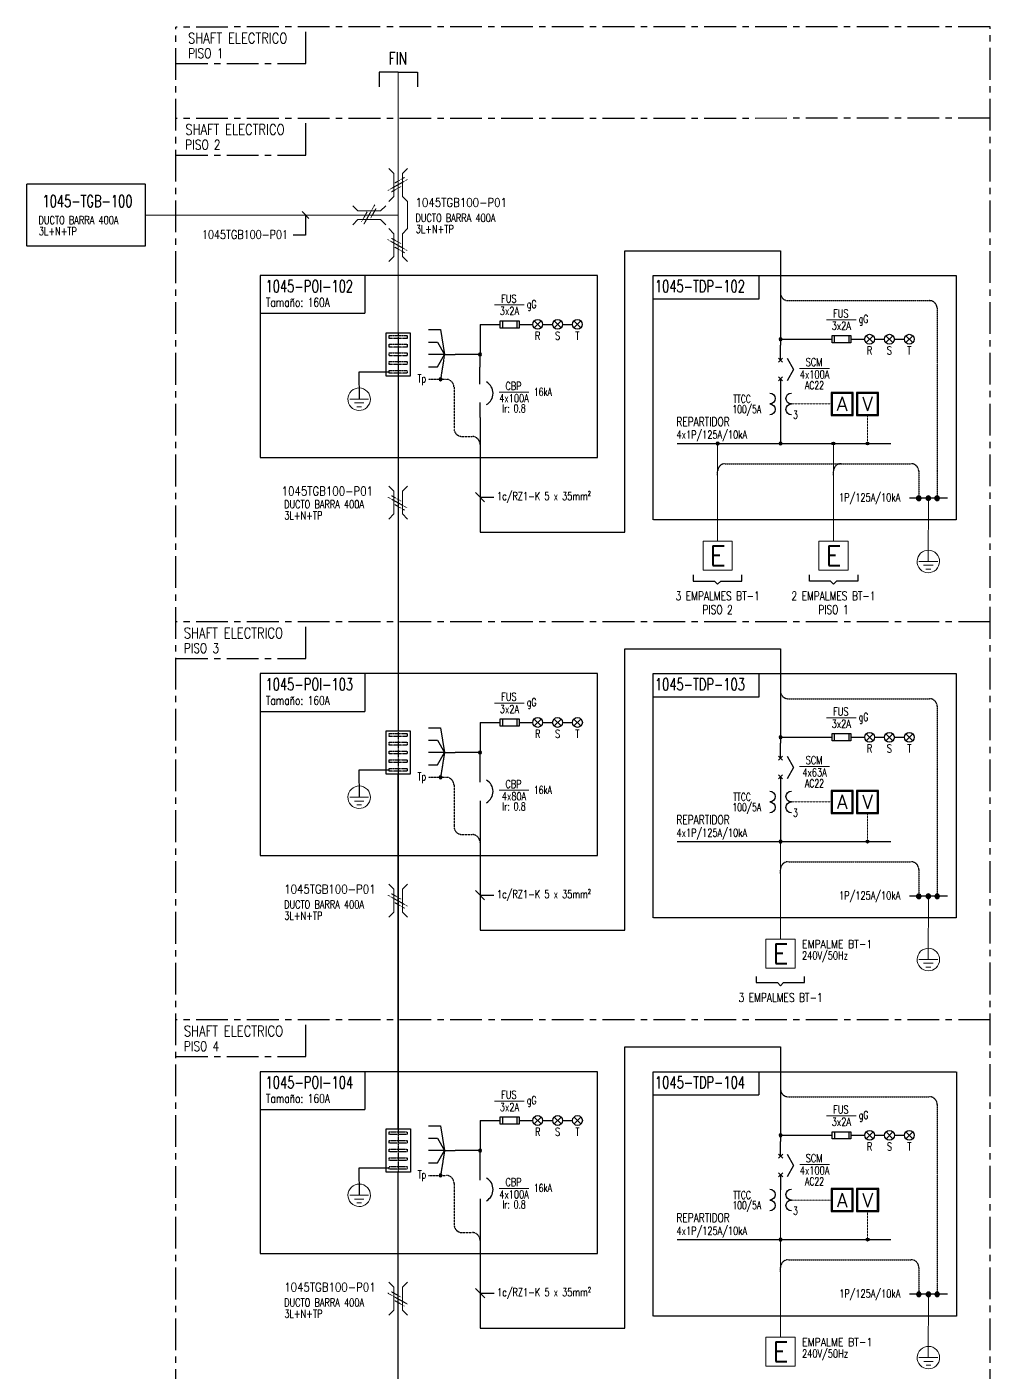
# Model space of a CAD drawing. Header units: millimetres. Extents: x -42700 to 155289, y -7931 to 68797.
# Drawn here: x -31661 to -26846, y 29316 to 36040 of the extents above; entities that cross this region are included whole.
import ezdxf
from ezdxf.enums import TextEntityAlignment as Align

# ---------------------------------------------------------------- set-up
doc = ezdxf.new("R2010")
doc.units = ezdxf.units.MM
for name, pattern in [('ACERA', [0.375, 0.25, -0.125]), ('CENTER', [50.8, 31.75, -6.35, 6.35, -6.35]), ('CONTINUA', [0]), ('CONTINUO', [0]), ('DASHED', [0.75, 0.5, -0.25]), ('DASHED2', [0.375, 0.25, -0.125]), ('HIDDEN', [0.375, 0.25, -0.125]), ('Hidden 1_8_', [0.47625, 0.3175, -0.15875])]:
    doc.linetypes.add(name, pattern=pattern)
doc.styles.add('COTA0', font='ROMANS.SHX')
doc.styles.add('ROMANS', font='romans')
doc.styles.add('ROMANS1', font='romans.shx')

# ---------------------------------------------------------------- blocks, each defined once
blk = doc.blocks.new('I.T.M.')
at = {"color": 2}
for points in [[(245513, 23059), (245513, 23314)], [(245513, 22777), (245513, 22552)]]:
    blk.add_lwpolyline(points, dxfattribs=at)
at = {"color": 6}
blk.add_arc((245512, 22918), 199, 300.33, 59.67, dxfattribs=at)
blk = doc.blocks.new('FUS MOD')
at = {"color": 2}
blk.add_lwpolyline([(0, 0.95), (4.96, 0.95), (4.96, -0.95), (0, -0.95)], close=True, dxfattribs=at)
at = {"color": 7}
for points in [[(0.59, 0.95), (0.59, -0.95)], [(4.38, 0.95), (4.38, -0.95)]]:
    blk.add_lwpolyline(points, dxfattribs=at)
blk = doc.blocks.new('LUZ PILOTO PT')
at = {"color": 3}
for points in [[(-0.91, 0.91), (0.91, -0.91)], [(-0.91, -0.91), (0.91, 0.91)]]:
    blk.add_lwpolyline(points, dxfattribs=at)
at = {"color": 7}
blk.add_circle((0, 0), 1.29, dxfattribs=at)
blk = doc.blocks.new('nodo')
h = blk.add_hatch(color=256)
h.dxf.hatch_style = 1
edge = h.paths.add_edge_path()
edge.add_arc((0, 0), 0.501, 0, 360)
blk.add_circle((0, 0), 0.501)
blk = doc.blocks.new('MEDIDOR')
at = {"color": 7, "linetype": 'CONTINUA', "lineweight": 13}
blk.add_lwpolyline([(1010.063, 359.347), (1009.692, 359.347), (1009.692, 358.976), (1010.063, 358.976)], close=True, dxfattribs=at)
at = {"color": 1, "linetype": 'CONTINUA', "lineweight": 13, "style": 'COTA0'}
blk.add_text('E', height=0.252, dxfattribs=at).set_placement((1009.878, 359.162), align=Align.MIDDLE_CENTER)
blk = doc.blocks.new('seccionador')
at = {"color": 2}
for points in [[(0, 8.81), (0, 12.72)], [(0, 3.9), (0, 0)]]:
    blk.add_lwpolyline(points, dxfattribs=at)
at = {"color": 1, "linetype": 'CONTINUO'}
for points in [[(-0.55, 8.26), (0.55, 9.37)], [(0.55, 8.26), (-0.55, 9.37)], [(-0.55, 3.35), (0.55, 4.46)], [(0.55, 3.35), (-0.55, 4.46)]]:
    blk.add_lwpolyline(points, dxfattribs=at)
at = {"color": 6}
blk.add_lwpolyline([(1.72, 9.34), (3.43, 6.36), (1.72, 3.38)], dxfattribs=at)
blk = doc.blocks.new('TTCC')
at = {"color": 6, "linetype": 'CONTINUA'}
for centre, start, end in [((-3.11, 1.56), 270, 90), ((3.11, 1.56), 90, 270), ((-3.11, -1.56), 270, 90), ((3.11, -1.56), 90, 270)]:
    blk.add_arc(centre, 1.56, start, end, dxfattribs=at)

msp = doc.modelspace()

# ---------------------------------------------------------------- linework, layer by layer
at = {"color": 1, "linetype": 'CENTER', "ltscale": 5}
for p, q in [((-26846.683, 36040.139), (-30916.36, 36039.625)), ((-26846.474, 25108.144), (-26846.683, 36040.139)), ((-30916.146, 25107.63), (-30916.355, 36039.625)), ((-26846.595, 35583.284), (-30916.272, 35582.77)), ((-26846.507, 33066.52), (-30916.184, 33066.006)), ((-26846.469, 31076.926), (-30916.146, 31076.412))]:
    msp.add_line(p, q, dxfattribs=at)
at = {"color": 2, "linetype": 'CONTINUA', "lineweight": 0}
for p, q in [((-29323.929, 34650.234), (-29175.151, 34650.234)), ((-27664.789, 34576.38), (-27516.011, 34576.38)), ((-27798.596, 34333.266), (-27649.818, 34333.266)), ((-29300.909, 34213.917), (-29152.131, 34213.917)), ((-29323.891, 32660.64), (-29175.113, 32660.64)), ((-27664.751, 32586.786), (-27515.973, 32586.786)), ((-27798.558, 32343.672), (-27649.78, 32343.672)), ((-29300.871, 32224.323), (-29152.093, 32224.323)), ((-29323.64, 30671.046), (-29174.862, 30671.046)), ((-27664.5, 30597.192), (-27515.722, 30597.192)), ((-27798.307, 30354.078), (-27649.529, 30354.078)), ((-29300.62, 30234.729), (-29151.841, 30234.729))]:
    msp.add_line(p, q, dxfattribs=at)
at = {"color": 3, "linetype": 'Hidden 1_8_', "ltscale": 3}
for p, q in [((-27856.25, 34671.795), (-27149.433, 34671.795)), ((-27111.433, 34633.795), (-27111.433, 33695.578)), ((-28170.495, 33856.832), (-27241.175, 33856.832)), ((-28208.517, 33795.964), (-28208.495, 33818.869)), ((-27629.579, 33795.964), (-27629.557, 33818.869)), ((-27203.175, 33818.832), (-27203.175, 33684.203)), ((-27856.212, 32682.201), (-27149.395, 32682.201)), ((-27111.395, 32644.201), (-27111.395, 31705.984)), ((-27894.168, 31806.37), (-27894.145, 31829.275)), ((-27856.145, 31867.238), (-27241.137, 31867.238)), ((-27203.137, 31829.238), (-27203.137, 31694.609)), ((-27855.96, 30692.607), (-27149.144, 30692.607)), ((-27111.144, 30654.607), (-27111.144, 29716.39)), ((-27855.894, 29877.644), (-27240.885, 29877.644)), ((-27893.917, 29816.776), (-27893.894, 29839.681)), ((-27202.885, 29839.644), (-27202.885, 29705.016))]:
    msp.add_line(p, q, dxfattribs=at)
at = {"color": 6, "ltscale": 2.5}
for p, q in [((-29609.225, 34340.874), (-29573.978, 34402.9)), ((-29573.978, 34402.9), (-29521.352, 34402.9)), ((-29654.442, 34340.874), (-29609.225, 34340.874)), ((-29609.187, 32351.28), (-29573.94, 32413.306)), ((-29573.94, 32413.306), (-29521.314, 32413.306)), ((-29654.404, 32351.28), (-29609.187, 32351.28)), ((-29608.936, 30361.686), (-29573.689, 30423.712)), ((-29573.689, 30423.712), (-29521.063, 30423.712)), ((-29654.153, 30361.686), (-29608.936, 30361.686))]:
    msp.add_line(p, q, dxfattribs=at)
at = {"color": 1, "lineweight": 20}
for p, q in [((-30000.637, 34179.316), (-30047.833, 34179.383)), ((-30000.663, 34160.437), (-30024.261, 34160.471)), ((-30000.663, 34160.437), (-29977.065, 34160.404)), ((-30000.637, 34179.316), (-29953.441, 34179.249)), ((-30000.69, 34141.559), (-30012.489, 34141.576)), ((-30000.69, 34141.559), (-29988.891, 34141.542)), ((-27155.171, 33368.07), (-27202.367, 33368.137)), ((-27155.171, 33368.07), (-27107.975, 33368.003)), ((-27155.198, 33349.191), (-27178.796, 33349.225)), ((-27155.225, 33330.313), (-27167.024, 33330.33)), ((-27155.225, 33330.313), (-27143.426, 33330.296)), ((-27155.198, 33349.191), (-27131.6, 33349.158)), ((-30000.599, 32189.722), (-30047.795, 32189.789)), ((-30000.625, 32170.843), (-30024.223, 32170.877)), ((-30000.652, 32151.965), (-30012.451, 32151.982)), ((-30000.652, 32151.965), (-29988.853, 32151.948)), ((-30000.625, 32170.843), (-29977.027, 32170.81)), ((-30000.599, 32189.722), (-29953.403, 32189.655)), ((-27155.133, 31378.476), (-27202.329, 31378.543)), ((-27155.16, 31359.597), (-27178.758, 31359.631)), ((-27155.187, 31340.719), (-27166.986, 31340.736)), ((-27155.187, 31340.719), (-27143.388, 31340.702)), ((-27155.16, 31359.597), (-27131.562, 31359.564)), ((-27155.133, 31378.476), (-27107.937, 31378.409)), ((-30000.347, 30200.128), (-30047.543, 30200.195)), ((-30000.347, 30200.128), (-29953.151, 30200.061)), ((-30000.374, 30181.249), (-30023.972, 30181.283)), ((-30000.401, 30162.371), (-30012.2, 30162.388)), ((-30000.401, 30162.371), (-29988.602, 30162.354)), ((-30000.374, 30181.249), (-29976.776, 30181.216)), ((-27154.882, 29388.882), (-27202.078, 29388.949)), ((-27154.882, 29388.882), (-27107.686, 29388.815)), ((-27154.909, 29370.003), (-27178.507, 29370.037)), ((-27154.936, 29351.125), (-27166.735, 29351.142)), ((-27154.936, 29351.125), (-27143.137, 29351.108)), ((-27154.909, 29370.003), (-27131.311, 29369.97))]:
    msp.add_line(p, q, dxfattribs=at)
at = {"color": 1, "linetype": 'ACERA', "lineweight": 13, "ltscale": 5}
for p, q in [((-27641.736, 34155.619), (-27839.891, 34155.619)), ((-27641.698, 32166.025), (-27839.853, 32166.025)), ((-27641.447, 30176.431), (-27839.601, 30176.431))]:
    msp.add_line(p, q, dxfattribs=at)
at = {"color": 1, "linetype": 'CENTER', "ltscale": 5}
for points in [[(-30916.321, 35856.609), (-30266.876, 35856.609), (-30266.876, 36039.625)], [(-30916.232, 35399.753), (-30266.787, 35399.753), (-30266.787, 35582.77)], [(-30916.144, 32882.99), (-30266.699, 32882.99), (-30266.699, 33066.006)], [(-30915.893, 30893.396), (-30266.448, 30893.396), (-30266.448, 31076.412)]]:
    msp.add_lwpolyline(points, dxfattribs=at)
at = {"color": 4}
for points in [[(-29805.181, 35814.333), (-29900.89, 35814.333), (-29900.89, 35740.222)], [(-29805.181, 35814.333), (-29709.472, 35814.333), (-29709.472, 35740.222)], [(-27060.157, 33684.203), (-27250.185, 33684.203)], [(-27060.119, 31694.609), (-27250.147, 31694.609)], [(-27059.868, 29705.016), (-27249.896, 29705.016)]]:
    msp.add_lwpolyline(points, dxfattribs=at)
at = {"color": 2, "lineweight": 13}
for points in [[(-29805.181, 34511.45), (-29805.181, 35814.333)], [(-29852.04, 35167.297), (-29826.736, 35192.568), (-29826.736, 35249.662), (-29826.736, 35306.755), (-29852.04, 35332.026)], [(-29758.321, 35167.297), (-29783.626, 35192.568), (-29783.626, 35249.662), (-29783.626, 35306.755), (-29758.321, 35332.026)], [(-29758.321, 35167.297), (-29758.321, 35031.806)], [(-31070.498, 35099.551), (-29805.181, 35099.551)], [(-29867.844, 35145.354), (-29893.115, 35120.05), (-29950.209, 35120.05), (-30007.303, 35120.05), (-30032.574, 35145.354)], [(-29867.844, 35051.635), (-29893.115, 35076.939), (-29950.209, 35076.939), (-30007.303, 35076.939), (-30032.574, 35051.635)], [(-29852.04, 35031.806), (-29826.736, 35006.535), (-29826.736, 34949.441), (-29826.736, 34892.347), (-29852.04, 34867.076)], [(-29758.321, 35031.806), (-29783.626, 35006.535), (-29783.626, 34949.441), (-29783.626, 34892.347), (-29758.321, 34867.076)], [(-28208.517, 33470.283), (-28208.517, 33957.752)], [(-27629.579, 33470.283), (-27629.579, 33957.752)], [(-29852.04, 33745.076), (-29826.736, 33719.805), (-29826.736, 33662.711), (-29826.736, 33605.617), (-29852.04, 33580.346)], [(-29758.321, 33745.076), (-29783.626, 33719.805), (-29783.626, 33662.711), (-29783.626, 33605.617), (-29758.321, 33580.346)], [(-27894.01, 31480.689), (-27894.01, 31968.158)], [(-29852.002, 31755.482), (-29826.698, 31730.211), (-29826.698, 31673.117), (-29826.698, 31616.023), (-29852.002, 31590.752)], [(-29758.283, 31755.482), (-29783.587, 31730.211), (-29783.587, 31673.117), (-29783.587, 31616.023), (-29758.283, 31590.752)], [(-27893.759, 29491.095), (-27893.759, 30227.926)], [(-29851.751, 29765.888), (-29826.447, 29740.617), (-29826.447, 29683.523), (-29826.447, 29626.429), (-29851.751, 29601.158)], [(-29758.032, 29765.888), (-29783.336, 29740.617), (-29783.336, 29683.523), (-29783.336, 29626.429), (-29758.032, 29601.158)]]:
    msp.add_lwpolyline(points, dxfattribs=at)
at = {"color": 6, "linetype": 'HIDDEN', "ltscale": 8}
msp.add_lwpolyline([(-31661.419, 35255.417), (-31070.498, 35255.417), (-31070.498, 34943.685), (-31661.419, 34943.685)], close=True, dxfattribs=at)
at = {"color": 1, "linetype": 'ACERA', "lineweight": 13, "ltscale": 5}
for points in [[(-29760.056, 35276.951), (-29857.108, 35222.372)], [(-29790.208, 35243.074), (-29838.734, 35215.785)], [(-29773.685, 35287.559), (-29822.211, 35260.27)], [(-29988.107, 35066.999), (-29960.817, 35115.525)], [(-29977.498, 35053.37), (-29922.919, 35150.422)], [(-29943.622, 35083.522), (-29916.332, 35132.048)], [(-29760.056, 34922.152), (-29857.108, 34976.731)], [(-29790.208, 34956.028), (-29838.734, 34983.318)], [(-29773.685, 34911.543), (-29822.211, 34938.833)], [(-27459.338, 34097.8), (-27459.338, 33957.752)], [(-29760.056, 33635.422), (-29857.108, 33690.001)], [(-29790.208, 33669.298), (-29838.734, 33696.588)], [(-29773.685, 33624.814), (-29822.211, 33652.103)], [(-27459.3, 32108.206), (-27459.3, 31968.158)], [(-29760.018, 31645.828), (-29857.07, 31700.407)], [(-29790.17, 31679.704), (-29838.696, 31706.994)], [(-29773.647, 31635.22), (-29822.173, 31662.509)], [(-27459.049, 30118.612), (-27459.049, 29978.564)], [(-29759.767, 29656.234), (-29856.819, 29710.813)], [(-29789.919, 29690.11), (-29838.445, 29717.4)], [(-29773.396, 29645.626), (-29821.922, 29672.915)]]:
    msp.add_lwpolyline(points, dxfattribs=at)
at = {"color": 6}
msp.add_lwpolyline([(-30251.383, 35082.16), (-30286.166, 35116.943)], dxfattribs=at)
at = {"color": 2}
for points in [[(-30268.775, 35099.551), (-30268.775, 34998.439)], [(-30268.775, 34998.439), (-30330.271, 34998.439)], [(-29396.361, 34087.764), (-29396.361, 33515.341), (-28673.122, 33515.341), (-28673.122, 34921.062), (-27894.048, 34921.062), (-27894.048, 34448.777)], [(-29396.361, 34402.9), (-29521.352, 34402.9)], [(-29396.361, 34339.245), (-29396.361, 34402.9)], [(-29805.181, 34294.351), (-29805.181, 32521.856)], [(-27894.048, 34207.114), (-27894.048, 33965.189)], [(-29396.323, 32098.17), (-29396.323, 31525.747), (-28673.084, 31525.747), (-28673.084, 32931.468), (-27894.01, 32931.468), (-27894.01, 32459.183)], [(-29396.323, 32413.306), (-29521.314, 32413.306)], [(-29396.323, 32349.651), (-29396.323, 32413.306)], [(-29804.86, 30532.262), (-29805.181, 32304.757)], [(-29805.143, 32304.757), (-29805.143, 30532.262)], [(-27894.01, 32217.52), (-27894.01, 31975.595)], [(-29396.071, 30108.576), (-29396.071, 29536.153), (-28672.833, 29536.153), (-28672.833, 30941.874), (-27893.759, 30941.874), (-27893.759, 30469.589)], [(-29396.071, 30423.712), (-29521.063, 30423.712)], [(-29396.071, 30360.057), (-29396.071, 30423.712)], [(-29804.86, 28542.668), (-29805.181, 30315.163)]]:
    msp.add_lwpolyline(points, dxfattribs=at)
at = {"color": 3, "linetype": 'HIDDEN', "ltscale": 10}
for points in [[(-28808.918, 34796.957), (-30495.343, 34796.957), (-30495.343, 33887.917), (-28808.918, 33887.917)], [(-28530.512, 34796.957), (-27015.497, 34796.957), (-27015.497, 33575.831), (-28530.512, 33575.831)], [(-28808.88, 32807.363), (-30495.305, 32807.363), (-30495.305, 31898.323), (-28808.88, 31898.323)], [(-28530.474, 32807.363), (-27015.459, 32807.363), (-27015.459, 31586.238), (-28530.474, 31586.238)], [(-28808.628, 30817.769), (-30495.053, 30817.769), (-30495.053, 29908.729), (-28808.628, 29908.729)], [(-28530.223, 30817.769), (-27015.208, 30817.769), (-27015.208, 29596.644), (-28530.223, 29596.644)]]:
    msp.add_lwpolyline(points, close=True, dxfattribs=at)
for points in [[(-30495.343, 34608.65), (-29970.253, 34608.65), (-29970.253, 34796.957)], [(-28530.512, 34680.727), (-28000.673, 34680.727), (-28000.673, 34796.957)], [(-30495.305, 32619.056), (-29970.215, 32619.056), (-29970.215, 32807.363)], [(-28530.474, 32691.133), (-28000.635, 32691.133), (-28000.635, 32807.363)], [(-30495.053, 30629.462), (-29969.963, 30629.462), (-29969.963, 30817.769)], [(-28530.223, 30701.539), (-28000.384, 30701.539), (-28000.384, 30817.769)]]:
    msp.add_lwpolyline(points, dxfattribs=at)
at = {"color": 3}
for points in [[(-29026.063, 34570.33), (-28991.449, 34535.716)], [(-29026.063, 34535.716), (-28991.449, 34570.33)], [(-28926.676, 34570.33), (-28892.062, 34535.716)], [(-28926.676, 34535.716), (-28892.062, 34570.33)], [(-27366.923, 34496.475), (-27332.309, 34461.861)], [(-27366.923, 34461.861), (-27332.309, 34496.475)], [(-27267.536, 34496.475), (-27232.922, 34461.861)], [(-27267.536, 34461.861), (-27232.922, 34496.475)], [(-29026.025, 32580.736), (-28991.411, 32546.122)], [(-29026.025, 32546.122), (-28991.411, 32580.736)], [(-28926.638, 32580.736), (-28892.024, 32546.122)], [(-28926.638, 32546.122), (-28892.024, 32580.736)], [(-27366.885, 32506.881), (-27332.271, 32472.267)], [(-27366.885, 32472.267), (-27332.271, 32506.881)], [(-27267.498, 32506.881), (-27232.884, 32472.267)], [(-27267.498, 32472.267), (-27232.884, 32506.881)], [(-29025.774, 30591.142), (-28991.16, 30556.528)], [(-29025.774, 30556.528), (-28991.16, 30591.142)], [(-28926.387, 30591.142), (-28891.773, 30556.528)], [(-28926.387, 30556.528), (-28891.773, 30591.142)], [(-27366.634, 30517.288), (-27332.019, 30482.673)], [(-27366.634, 30482.673), (-27332.019, 30517.288)], [(-27267.247, 30517.288), (-27232.633, 30482.673)], [(-27267.247, 30482.673), (-27232.633, 30517.288)]]:
    msp.add_lwpolyline(points, dxfattribs=at)
at = {"color": 2, "ltscale": 2.5}
for points in [[(-29744.717, 34294.351), (-29865.645, 34294.351), (-29865.645, 34511.45), (-29744.717, 34511.45)], [(-29744.679, 32304.757), (-29865.607, 32304.757), (-29865.607, 32521.856), (-29744.679, 32521.856)], [(-29744.428, 30315.163), (-29865.355, 30315.163), (-29865.355, 30532.262), (-29744.428, 30532.262)]]:
    msp.add_lwpolyline(points, close=True, dxfattribs=at)
at = {"color": 1, "linetype": 'DASHED', "ltscale": 3}
for points in [[(-29760.55, 34483.17), (-29850.945, 34483.17), (-29850.945, 34497.134), (-29760.55, 34497.134)], [(-29760.55, 34439.752), (-29850.945, 34439.752), (-29850.945, 34453.715), (-29760.55, 34453.715)], [(-29760.55, 34396.333), (-29850.945, 34396.333), (-29850.945, 34410.297), (-29760.55, 34410.297)], [(-29760.55, 34352.915), (-29850.945, 34352.915), (-29850.945, 34366.878), (-29760.55, 34366.878)], [(-29760.55, 34309.497), (-29850.945, 34309.497), (-29850.945, 34323.46), (-29760.55, 34323.46)], [(-29760.512, 32493.576), (-29850.907, 32493.576), (-29850.907, 32507.54), (-29760.512, 32507.54)], [(-29760.512, 32450.158), (-29850.907, 32450.158), (-29850.907, 32464.121), (-29760.512, 32464.121)], [(-29760.512, 32406.739), (-29850.907, 32406.739), (-29850.907, 32420.703), (-29760.512, 32420.703)], [(-29760.512, 32363.321), (-29850.907, 32363.321), (-29850.907, 32377.284), (-29760.512, 32377.284)], [(-29760.512, 32319.903), (-29850.907, 32319.903), (-29850.907, 32333.866), (-29760.512, 32333.866)], [(-29760.261, 30503.982), (-29850.656, 30503.982), (-29850.656, 30517.946), (-29760.261, 30517.946)], [(-29760.261, 30460.564), (-29850.656, 30460.564), (-29850.656, 30474.527), (-29760.261, 30474.527)], [(-29760.261, 30417.146), (-29850.656, 30417.146), (-29850.656, 30431.109), (-29760.261, 30431.109)], [(-29760.261, 30373.727), (-29850.656, 30373.727), (-29850.656, 30387.69), (-29760.261, 30387.69)], [(-29760.261, 30330.309), (-29850.656, 30330.309), (-29850.656, 30344.272), (-29760.261, 30344.272)]]:
    msp.add_lwpolyline(points, close=True, dxfattribs=at)
for points in [[(-29805.181, 34511.45), (-29805.181, 34294.351)], [(-29805.143, 32521.856), (-29805.143, 32304.757)], [(-29804.892, 30532.262), (-29804.892, 30315.163)]]:
    msp.add_lwpolyline(points, dxfattribs=at)
at = {"color": 6, "ltscale": 2.5}
for points in [[(-29654.442, 34526.953), (-29593.633, 34526.953), (-29573.978, 34402.9)], [(-29654.442, 34464.927), (-29609.225, 34464.927), (-29573.978, 34402.9), (-29521.352, 34402.9)], [(-29573.978, 34402.9), (-29654.442, 34402.9)], [(-29654.404, 32537.359), (-29593.595, 32537.359), (-29573.94, 32413.306)], [(-29654.404, 32475.333), (-29609.187, 32475.333), (-29573.94, 32413.306), (-29521.314, 32413.306)], [(-29573.94, 32413.306), (-29654.404, 32413.306)], [(-29654.153, 30547.765), (-29593.344, 30547.765), (-29573.689, 30423.712)], [(-29654.153, 30485.739), (-29608.936, 30485.739), (-29573.689, 30423.712), (-29521.063, 30423.712)], [(-29573.689, 30423.712), (-29654.153, 30423.712)]]:
    msp.add_lwpolyline(points, dxfattribs=at)
at = {"color": 7}
for points in [[(-29396.361, 34553.023), (-29297.658, 34553.023)], [(-29396.361, 34553.023), (-29396.361, 34402.9)], [(-29201.292, 34553.023), (-29132.619, 34553.023)], [(-29083.667, 34553.023), (-29033.232, 34553.023)], [(-28984.28, 34553.023), (-28933.845, 34553.023)], [(-27886.611, 34479.168), (-27636.462, 34479.168)], [(-27542.151, 34479.168), (-27473.479, 34479.168)], [(-27424.527, 34479.168), (-27374.092, 34479.168)], [(-27325.14, 34479.168), (-27274.705, 34479.168)], [(-29396.323, 32563.429), (-29297.62, 32563.429)], [(-29396.323, 32563.429), (-29396.323, 32413.306)], [(-29201.254, 32563.429), (-29132.581, 32563.429)], [(-29083.629, 32563.429), (-29033.194, 32563.429)], [(-28984.242, 32563.429), (-28933.807, 32563.429)], [(-27886.573, 32489.574), (-27636.423, 32489.574)], [(-27542.113, 32489.574), (-27473.441, 32489.574)], [(-27424.489, 32489.574), (-27374.054, 32489.574)], [(-27325.102, 32489.574), (-27274.667, 32489.574)], [(-29396.071, 30573.835), (-29297.368, 30573.835)], [(-29396.071, 30573.835), (-29396.071, 30423.712)], [(-29201.002, 30573.835), (-29132.33, 30573.835)], [(-29083.378, 30573.835), (-29032.943, 30573.835)], [(-28983.991, 30573.835), (-28933.556, 30573.835)], [(-27886.322, 30499.98), (-27636.172, 30499.98)], [(-27541.862, 30499.98), (-27473.189, 30499.98)], [(-27424.238, 30499.98), (-27373.802, 30499.98)], [(-27324.851, 30499.98), (-27274.416, 30499.98)]]:
    msp.add_lwpolyline(points, dxfattribs=at)
at = {"color": 6, "linetype": 'DASHED2', "ltscale": 2}
for points in [[(-29573.978, 34402.9), (-29593.633, 34278.848)], [(-29654.442, 34278.848), (-29593.633, 34278.848)], [(-29573.94, 32413.306), (-29593.595, 32289.254)], [(-29654.404, 32289.254), (-29593.595, 32289.254)], [(-29573.689, 30423.712), (-29593.344, 30299.66)], [(-29654.153, 30299.66), (-29593.344, 30299.66)]]:
    msp.add_lwpolyline(points, dxfattribs=at)
at = {"color": 1}
for points in [[(-29999.419, 34179.317), (-30000.441, 34316.478), (-29850.945, 34316.478)], [(-29373.172, 33666.338), (-29419.549, 33712.716)], [(-29396.361, 33689.527), (-29326.496, 33689.527)], [(-28331.062, 33301.898), (-28331.062, 33270.427), (-28223.986, 33270.427), (-28208.517, 33254.957), (-28193.048, 33270.427), (-28088.174, 33270.427), (-28088.174, 33301.898)], [(-27507.034, 33301.898), (-27507.034, 33270.427), (-27614.11, 33270.427), (-27629.579, 33254.957), (-27645.048, 33270.427), (-27749.923, 33270.427), (-27749.923, 33301.898)], [(-29999.381, 32189.723), (-30000.403, 32326.884), (-29850.907, 32326.884)], [(-29373.134, 31676.744), (-29419.511, 31723.122)], [(-29396.323, 31699.933), (-29326.457, 31699.933)], [(-28016.555, 31294.342), (-28016.555, 31262.871), (-27909.479, 31262.871), (-27894.01, 31247.402), (-27878.541, 31262.871), (-27773.667, 31262.871), (-27773.667, 31294.342)], [(-29999.129, 30200.129), (-30000.152, 30337.29), (-29850.656, 30337.29)], [(-29372.883, 29687.15), (-29419.26, 29733.528)], [(-29396.071, 29710.339), (-29326.206, 29710.339)]]:
    msp.add_lwpolyline(points, dxfattribs=at)
at = {"color": 3, "linetype": 'DASHED', "ltscale": 2}
for points in [[(-29593.633, 34278.848), (-29566.298, 34278.848, -0.41421356), (-29526.298, 34238.848), (-29526.298, 34033.095, 0.41421356), (-29486.298, 33993.095), (-29436.361, 33993.095, -0.41421356), (-29396.361, 33953.095)], [(-29593.595, 32289.254), (-29566.26, 32289.254, -0.41421356), (-29526.26, 32249.254), (-29526.26, 32043.501, 0.41421356), (-29486.26, 32003.501), (-29436.323, 32003.501, -0.41421356), (-29396.323, 31963.501)], [(-29593.344, 30299.66), (-29566.009, 30299.66, -0.41421356), (-29526.009, 30259.66), (-29526.009, 30053.907, 0.41421356), (-29486.009, 30013.907), (-29436.071, 30013.907, -0.41421356), (-29396.071, 29973.907)]]:
    msp.add_lwpolyline(points, format="xyb", dxfattribs=at)
at = {"color": 1}
for points in [[(-27530.593, 34213.438), (-27641.736, 34213.438), (-27641.736, 34097.8), (-27530.593, 34097.8)], [(-27403.767, 34213.438), (-27514.91, 34213.438), (-27514.91, 34097.8), (-27403.767, 34097.8)], [(-27530.555, 32223.844), (-27641.698, 32223.844), (-27641.698, 32108.206), (-27530.555, 32108.206)], [(-27403.729, 32223.844), (-27514.872, 32223.844), (-27514.872, 32108.206), (-27403.729, 32108.206)], [(-27530.303, 30234.25), (-27641.447, 30234.25), (-27641.447, 30118.612), (-27530.303, 30118.612)], [(-27403.477, 30234.25), (-27514.621, 30234.25), (-27514.621, 30118.612), (-27403.477, 30118.612)]]:
    msp.add_lwpolyline(points, close=True, dxfattribs=at)
at = {"color": 2}
for points in [[(-27535.829, 34208.202), (-27636.5, 34208.202), (-27636.5, 34103.037), (-27535.829, 34103.037)], [(-27409.003, 34208.202), (-27509.674, 34208.202), (-27509.674, 34103.037), (-27409.003, 34103.037)], [(-27535.791, 32218.608), (-27636.462, 32218.608), (-27636.462, 32113.443), (-27535.791, 32113.443)], [(-27408.965, 32218.608), (-27509.636, 32218.608), (-27509.636, 32113.443), (-27408.965, 32113.443)], [(-27535.54, 30229.014), (-27636.21, 30229.014), (-27636.21, 30123.849), (-27535.54, 30123.849)], [(-27408.714, 30229.014), (-27509.384, 30229.014), (-27509.384, 30123.849), (-27408.714, 30123.849)]]:
    msp.add_lwpolyline(points, close=True, dxfattribs=at)
at = {"color": 4, "linetype": 'CONTINUO'}
for points in [[(-28410.975, 33957.752), (-27342.898, 33957.752)], [(-28410.937, 31968.158), (-27342.86, 31968.158)], [(-28410.686, 29978.564), (-27342.609, 29978.564)]]:
    msp.add_lwpolyline(points, dxfattribs=at)
at = {"color": 1, "lineweight": 20}
for points in [[(-27155.171, 33684.203), (-27155.621, 33368.07)], [(-27155.133, 31694.609), (-27155.583, 31378.476)], [(-27154.882, 29705.016), (-27155.332, 29388.882)]]:
    msp.add_lwpolyline(points, dxfattribs=at)
at = {"color": 2}
for centre in [(-29008.756, 34553.023), (-28909.369, 34553.023), (-27349.616, 34479.168), (-27250.229, 34479.168), (-29008.718, 32563.429), (-28909.331, 32563.429), (-27349.578, 32489.574), (-27250.191, 32489.574), (-29008.467, 30573.835), (-28909.08, 30573.835), (-27349.327, 30499.98), (-27249.94, 30499.98)]:
    msp.add_circle(centre, 24.476, dxfattribs=at)
at = {"color": 3, "linetype": 'Hidden 1_8_', "ltscale": 3}
for centre, start, end in [((-27856.25, 34709.795), 180.0174504, 270), ((-27149.433, 34633.795), 0, 90), ((-28170.495, 33818.832), 90, 179.944118), ((-27591.557, 33818.832), 90, 179.944118), ((-27241.175, 33818.832), 0, 90), ((-27856.212, 32720.201), 180.0174504, 270), ((-27149.395, 32644.201), 0, 90), ((-27856.145, 31829.238), 90, 179.944118), ((-27241.137, 31829.238), 0, 90), ((-27855.96, 30730.607), 180.0174504, 270), ((-27149.144, 30654.607), 0, 90), ((-27855.894, 29839.644), 90, 179.944118), ((-27240.885, 29839.644), 0, 90)]:
    msp.add_arc(centre, 38, start, end, dxfattribs=at)
at = {"color": 1, "lineweight": 20, "extrusion": (0, 0, -1)}
for centre in [(-30000.637, 34179.316), (-30000.599, 32189.722), (-30000.347, 30200.128)]:
    msp.add_ellipse(centre, major_axis=(39.78, 39.679), ratio=1, start_param=4.5400904, end_param=10.82327571, dxfattribs=at)
at = {"color": 7, "lineweight": 20, "extrusion": (0, 0, -1)}
for centre in [(-27155.171, 33368.07), (-27155.133, 31378.476), (-27154.882, 29388.882)]:
    msp.add_ellipse(centre, major_axis=(39.78, 39.679), ratio=1, start_param=4.5400904, end_param=10.82327571, dxfattribs=at)

# ---------------------------------------------------------------- block references
at = {"color": 1, "xscale": 19, "yscale": 19, "zscale": 19}
for name, p in [('FUS MOD', (-29295.602, 34553.023)), ('LUZ PILOTO PT', (-29108.143, 34553.023)), ('FUS MOD', (-27636.462, 34479.168)), ('LUZ PILOTO PT', (-27449.003, 34479.168)), ('FUS MOD', (-29295.564, 32563.429)), ('LUZ PILOTO PT', (-29108.105, 32563.429)), ('FUS MOD', (-27636.423, 32489.574)), ('LUZ PILOTO PT', (-27448.965, 32489.574)), ('LUZ PILOTO PT', (-29107.854, 30573.835)), ('FUS MOD', (-29295.312, 30573.835)), ('FUS MOD', (-27636.172, 30499.98)), ('LUZ PILOTO PT', (-27448.713, 30499.98))]:
    msp.add_blockref(name, p, dxfattribs=at)
at = {"color": 2, "linetype": 'CONTINUO', "xscale": 19, "yscale": 19, "zscale": 19}
for p in [(-27894.048, 34207.114), (-27894.01, 32217.52), (-27893.759, 30227.926)]:
    msp.add_blockref('seccionador', p, dxfattribs=at)
at = {"color": 2, "yscale": 14.83612640989805, "zscale": 14.83612640989805}
for p, xscale in [((-27894.048, 34479.168), -14.83612640989805), ((-27894.048, 34479.168), -14.83612640989805), ((-29396.361, 34402.9), -14.83612640989805), ((-29396.361, 34402.9), -14.83612640989805), ((-29593.633, 34278.848), -14.83612640989805), ((-29593.633, 34278.848), -14.83612640989805), ((-28208.517, 33957.752), -14.83612640989805), ((-28208.517, 33957.752), -14.83612640989805), ((-27894.048, 33957.752), -14.83612640989805), ((-27894.048, 33957.752), -14.83612640989805), ((-27629.579, 33957.752), 14.83612640989805), ((-27629.579, 33957.752), 14.83612640989805), ((-27459.338, 33957.752), 14.83612640989805), ((-27459.338, 33957.752), 14.83612640989805), ((-27894.01, 32489.574), -14.83612640989805), ((-27894.01, 32489.574), -14.83612640989805), ((-29396.323, 32413.306), -14.83612640989805), ((-29396.323, 32413.306), -14.83612640989805), ((-29593.595, 32289.254), -14.83612640989805), ((-29593.595, 32289.254), -14.83612640989805), ((-27894.01, 31968.158), -14.83612640989805), ((-27894.01, 31968.158), -14.83612640989805), ((-27459.3, 31968.158), 14.83612640989805), ((-27459.3, 31968.158), 14.83612640989805), ((-27893.759, 30499.98), -14.83612640989805), ((-27893.759, 30499.98), -14.83612640989805), ((-29396.071, 30423.712), -14.83612640989805), ((-29396.071, 30423.712), -14.83612640989805), ((-29593.344, 30299.66), -14.83612640989805), ((-29593.344, 30299.66), -14.83612640989805), ((-27893.759, 29978.564), -14.83612640989805), ((-27893.759, 29978.564), -14.83612640989805), ((-27459.049, 29978.564), 14.83612640989805), ((-27459.049, 29978.564), 14.83612640989805)]:
    msp.add_blockref('nodo', p, dxfattribs=dict(at, xscale=xscale))
at = {"color": 7, "lineweight": 13, "xscale": 0.3297978364385855, "yscale": 0.3297978364385855, "zscale": 0.3297978364385855}
for p in [(-110366.104, 26650.273), (-110366.066, 24660.679), (-110365.815, 22671.085)]:
    msp.add_blockref('I.T.M.', p, dxfattribs=at)
at = {"color": 4}
for name, p, xscale, yscale, zscale in [('TTCC', (-27894.048, 34155.619), -17.40962519405634, 17.40962519405634, 17.40962519405634), ('MEDIDOR', (-425347.409, -107844.585), 393.2544, 393.2544, 393.2544), ('MEDIDOR', (-424768.471, -107844.585), 393.2544, 393.2544, 393.2544), ('TTCC', (-27894.01, 32166.025), -17.40962519405634, 17.40962519405634, 17.40962519405634), ('MEDIDOR', (-425032.902, -109834.179), 393.2544, 393.2544, 393.2544), ('TTCC', (-27893.759, 30176.431), -17.40962519405634, 17.40962519405634, 17.40962519405634), ('MEDIDOR', (-425032.651, -111823.773), 393.2544, 393.2544, 393.2544)]:
    msp.add_blockref(name, p, dxfattribs=dict(at, xscale=xscale, yscale=yscale, zscale=zscale))
at = {"color": 3, "linetype": 'Continuous', "xscale": -22.69170547793303, "yscale": 22.69170547793303, "zscale": 22.69170547793303, "rotation": 90}
for p in [(-27203.175, 33684.203), (-27155.171, 33684.266), (-27111.433, 33684.203), (-27203.137, 31694.609), (-27155.133, 31694.672), (-27111.395, 31694.609), (-27202.885, 29705.016), (-27154.882, 29705.078), (-27111.144, 29705.016)]:
    msp.add_blockref('nodo', p, dxfattribs=at)

# ---------------------------------------------------------------- texts
at = {"color": 2, "style": 'ROMANS', "width": 0.8}
for p in [(-30855.653, 35983.947), (-30869.492, 35527.091), (-30876.858, 33010.328), (-30876.607, 31020.734)]:
    msp.add_text('SHAFT ELECTRICO', height=52.8, dxfattribs=at).set_placement(p, align=Align.MIDDLE_LEFT)
at = {"color": 7, "style": 'ROMANS', "width": 0.8}
for s, p in [('PISO 1', (-30855.671, 35908.216)), ('PISO 2', (-30869.51, 35451.361)), ('PISO 3', (-30876.876, 32934.597)), ('PISO 4', (-30876.625, 30945.003))]:
    msp.add_text(s, height=48, dxfattribs=at).set_placement(p, align=Align.MIDDLE_LEFT)
at = {"color": 6, "linetype": 'CONTINUA', "style": 'ROMANS'}
for s, width, p in [('FIN', 0.75, (-29853.422, 35883.033)), ('1045-POI-102', 0.7, (-30468.356, 34743.702)), ('1045-TDP-102', 0.7, (-28521.982, 34743.702)), ('1045-POI-103', 0.7, (-30468.318, 32754.108)), ('1045-TDP-103', 0.7, (-28521.944, 32754.108)), ('1045-POI-104', 0.7, (-30468.067, 30764.514)), ('1045-TDP-104', 0.7, (-28521.692, 30764.514))]:
    msp.add_text(s, height=60, dxfattribs=dict(at, width=width)).set_placement(p, align=Align.MIDDLE_LEFT)
at = {"color": 6, "linetype": 'CONTINUA', "style": 'ROMANS', "width": 0.7}
msp.add_text('1045-TGB-100', height=60, dxfattribs=at).set_placement((-31358.695, 35169.395), align=Align.MIDDLE_CENTER)
at = {"color": 2, "linetype": 'CONTINUA', "lineweight": 13, "style": 'ROMANS1'}
for s, width, p in [('1045TGB100-P01', 0.85, (-29718.271, 35162.623)), ('Tamaño: 160A', 0.75, (-30466.564, 34663.282)), ('1045TGB100-P01', 0.85, (-30387.956, 33720.092)), ('Tamaño: 160A', 0.75, (-30466.526, 32673.688)), ('1045TGB100-P01', 0.85, (-30375.297, 31730.498)), ('Tamaño: 160A', 0.75, (-30466.275, 30684.094)), ('1045TGB100-P01', 0.85, (-30375.045, 29740.904))]:
    msp.add_text(s, height=44, dxfattribs=dict(at, width=width)).set_placement(p, align=Align.MIDDLE_LEFT)
at = {"color": 7, "linetype": 'CONTINUA', "lineweight": 13, "style": 'ROMANS1', "width": 0.75}
for s, p in [('DUCTO BARRA 400A', (-29718.936, 35085.635)), ('DUCTO BARRA 400A', (-31603.336, 35074.416)), ('3L+N+TP', (-31601.843, 35018.583)), ('3L+N+TP', (-29717.443, 35029.802)), ('DUCTO BARRA 400A', (-30376, 33653.935)), ('3L+N+TP', (-30374.507, 33598.102)), ('DUCTO BARRA 400A', (-30375.962, 31653.51)), ('3L+N+TP', (-30374.469, 31597.677)), ('DUCTO BARRA 400A', (-30375.71, 29663.916)), ('3L+N+TP', (-30374.217, 29608.083))]:
    msp.add_text(s, height=40, dxfattribs=at).set_placement(p, align=Align.MIDDLE_LEFT)
at = {"color": 2, "linetype": 'CONTINUA', "lineweight": 13, "style": 'ROMANS1', "width": 0.8}
msp.add_text('1045TGB100-P01', height=44, rotation=0, dxfattribs=at).set_placement((-30571.387, 35002.178), align=Align.MIDDLE_CENTER)
at = {"color": 7, "linetype": 'Continuous', "style": 'ROMANS', "width": 0.75}
for s, p in [('FUS', (-29251.994, 34681.708)), ('3x2A', (-29249.343, 34620.243)), ('FUS', (-27592.854, 34607.853)), ('3x2A', (-27590.203, 34546.389)), ('SCM', (-27726.661, 34364.74)), ('4x100A', (-27724.01, 34303.275)), ('CBP', (-29228.973, 34245.39)), ('4x100A', (-29226.322, 34183.926)), ('FUS', (-29251.956, 32692.114)), ('3x2A', (-29249.305, 32630.649)), ('FUS', (-27592.816, 32618.26)), ('3x2A', (-27590.165, 32556.795)), ('SCM', (-27726.623, 32375.146)), ('CBP', (-29228.935, 32255.796)), ('4x63A', (-27723.972, 32313.681)), ('4x80A', (-29226.284, 32194.332)), ('3x2A', (-29249.054, 30641.055)), ('FUS', (-29251.705, 30702.52)), ('FUS', (-27592.564, 30628.666)), ('3x2A', (-27589.913, 30567.201)), ('SCM', (-27726.371, 30385.552)), ('4x100A', (-27723.72, 30324.087)), ('CBP', (-29228.684, 30266.202)), ('4x100A', (-29226.033, 30204.738))]:
    msp.add_text(s, height=40, dxfattribs=at).set_placement(p, align=Align.MIDDLE_CENTER)
at = {"color": 1, "linetype": 'Continuous', "style": 'ROMANS', "width": 0.7}
for s, p in [('gG', (-29138.393, 34654.19)), ('gG', (-27479.253, 34580.336)), ('16kA', (-29082.236, 34215.865)), ('gG', (-29138.355, 32664.597)), ('gG', (-27479.215, 32590.742)), ('16kA', (-29082.198, 32226.271)), ('gG', (-29138.104, 30675.003)), ('gG', (-27478.964, 30601.148)), ('16kA', (-29081.946, 30236.677))]:
    msp.add_text(s, height=40, dxfattribs=at).set_placement(p, align=Align.MIDDLE_CENTER)
at = {"color": 1, "style": 'ROMANS', "width": 0.75}
for s, p in [('R', (-29108.143, 34476.711)), ('S', (-29008.756, 34476.711)), ('T', (-28909.369, 34476.711)), ('R', (-27449.003, 34402.856)), ('S', (-27349.616, 34402.856)), ('T', (-27250.229, 34402.856)), ('R', (-29108.105, 32487.117)), ('S', (-29008.718, 32487.117)), ('T', (-28909.331, 32487.117)), ('R', (-27448.965, 32413.262)), ('S', (-27349.578, 32413.262)), ('T', (-27250.191, 32413.262)), ('R', (-29107.854, 30497.523)), ('S', (-29008.467, 30497.523)), ('T', (-28909.08, 30497.523)), ('R', (-27448.713, 30423.668)), ('S', (-27349.327, 30423.668)), ('T', (-27249.94, 30423.668))]:
    msp.add_text(s, height=40, dxfattribs=at).set_placement(p, align=Align.CENTER)
at = {"color": 3, "linetype": 'Continuous', "style": 'ROMANS', "width": 0.7}
for p in [(-29686.894, 34263.092), (-29686.856, 32273.498), (-29686.605, 30283.904)]:
    msp.add_text('Tp', height=40, dxfattribs=at).set_placement(p, align=Align.CENTER)
at = {"color": 1, "linetype": 'Continuous', "style": 'ROMANS', "width": 0.7}
for s, p in [('AC22', (-27724.207, 34228.777)), ('Ir: 0.8', (-29226.52, 34113.182)), ('AC22', (-27724.169, 32239.183)), ('Ir: 0.8', (-29226.482, 32123.588)), ('AC22', (-27723.918, 30249.589)), ('Ir: 0.8', (-29226.231, 30133.994))]:
    msp.add_text(s, height=40, dxfattribs=at).set_placement(p, align=Align.CENTER)
for s, p in [('TTCC', (-28130.907, 34160.587, 0)), ('100/5A', (-28134.888, 34109.198, 0)), ('3', (-27831.438, 34081.502, 0)), ('TTCC', (-28130.869, 32170.993, 0)), ('100/5A', (-28134.849, 32119.604, 0)), ('3', (-27831.4, 32091.908, 0)), ('TTCC', (-28130.618, 30181.399, 0)), ('100/5A', (-28134.598, 30130.01, 0)), ('3', (-27831.148, 30102.314, 0))]:
    msp.add_text(s, height=40, dxfattribs=at).set_placement(p)
at = {"color": 2, "linetype": 'Continuous', "style": 'ROMANS'}
for s, p in [('A', (-27586.164, 34155.619)), ('V', (-27459.338, 34155.619)), ('A', (-27586.126, 32166.025)), ('V', (-27459.3, 32166.025)), ('A', (-27585.875, 30176.431)), ('V', (-27459.049, 30176.431))]:
    msp.add_text(s, height=70, dxfattribs=at).set_placement(p, align=Align.MIDDLE_CENTER)
at = {"color": 7, "ltscale": 300, "style": 'ROMANS1', "width": 0.75}
for s, p in [('4x1P/125A/10kA', (-28414.409, 34002.009)), ('1P/125A/10kA', (-27601.189, 33688.163)), ('4x1P/125A/10kA', (-28414.371, 32012.415)), ('1P/125A/10kA', (-27601.151, 31698.569)), ('4x1P/125A/10kA', (-28414.12, 30022.822)), ('1P/125A/10kA', (-27600.9, 29708.975))]:
    msp.add_text(s, height=40, dxfattribs=at).set_placement(p, align=Align.MIDDLE_LEFT)
at = {"color": 2, "ltscale": 300, "style": 'ROMANS1', "width": 0.75}
for p in [(-28414.409, 34067.029), (-28414.371, 32077.435), (-28414.12, 30087.841)]:
    msp.add_text('REPARTIDOR', height=44, dxfattribs=at).set_placement(p, align=Align.MIDDLE_LEFT)
at = {"color": 1, "linetype": 'CONTINUA', "lineweight": 13, "style": 'ROMANS1', "width": 0.75}
for p in [(-29311.288, 33694.88), (-29311.25, 31705.286), (-29310.998, 29715.692)]:
    msp.add_text('1c/RZ1-K 5 x 35mm²', height=40, dxfattribs=at).set_placement(p, align=Align.MIDDLE_LEFT)
at = {"color": 2, "lineweight": 13, "style": 'ROMANS1', "width": 0.75}
for s, p in [('3 EMPALMES BT-1', (-28208.517, 33196.048)), ('2 EMPALMES BT-1', (-27629.579, 33196.048)), ('PISO 2', (-28208.517, 33127.373)), ('PISO 1', (-27629.579, 33127.373)), ('3 EMPALMES BT-1', (-27894.01, 31188.493))]:
    msp.add_text(s, height=44, dxfattribs=at).set_placement(p, align=Align.MIDDLE_CENTER)
at = {"color": 7, "style": 'ROMANS'}
for s, width, p in [('EMPALME BT-1', 0.85, (-27786.633, 31436.093, 0)), ('240V/50Hz', 0.75, (-27786.633, 31378.693, 0)), ('EMPALME BT-1', 0.85, (-27786.382, 29446.499, 0)), ('240V/50Hz', 0.75, (-27786.382, 29389.099, 0))]:
    msp.add_text(s, height=40, dxfattribs=dict(at, width=width)).set_placement(p)

doc.saveas('drawing.dxf')
